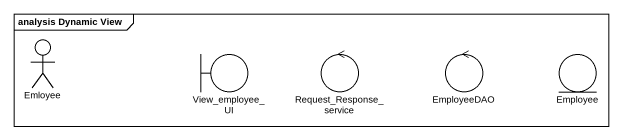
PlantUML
@startuml
mainframe analysis Dynamic View
actor Emloyee
boundary View_employee_UI
control Request_Response_service
control EmployeeDAO
entity Employee
@enduml
